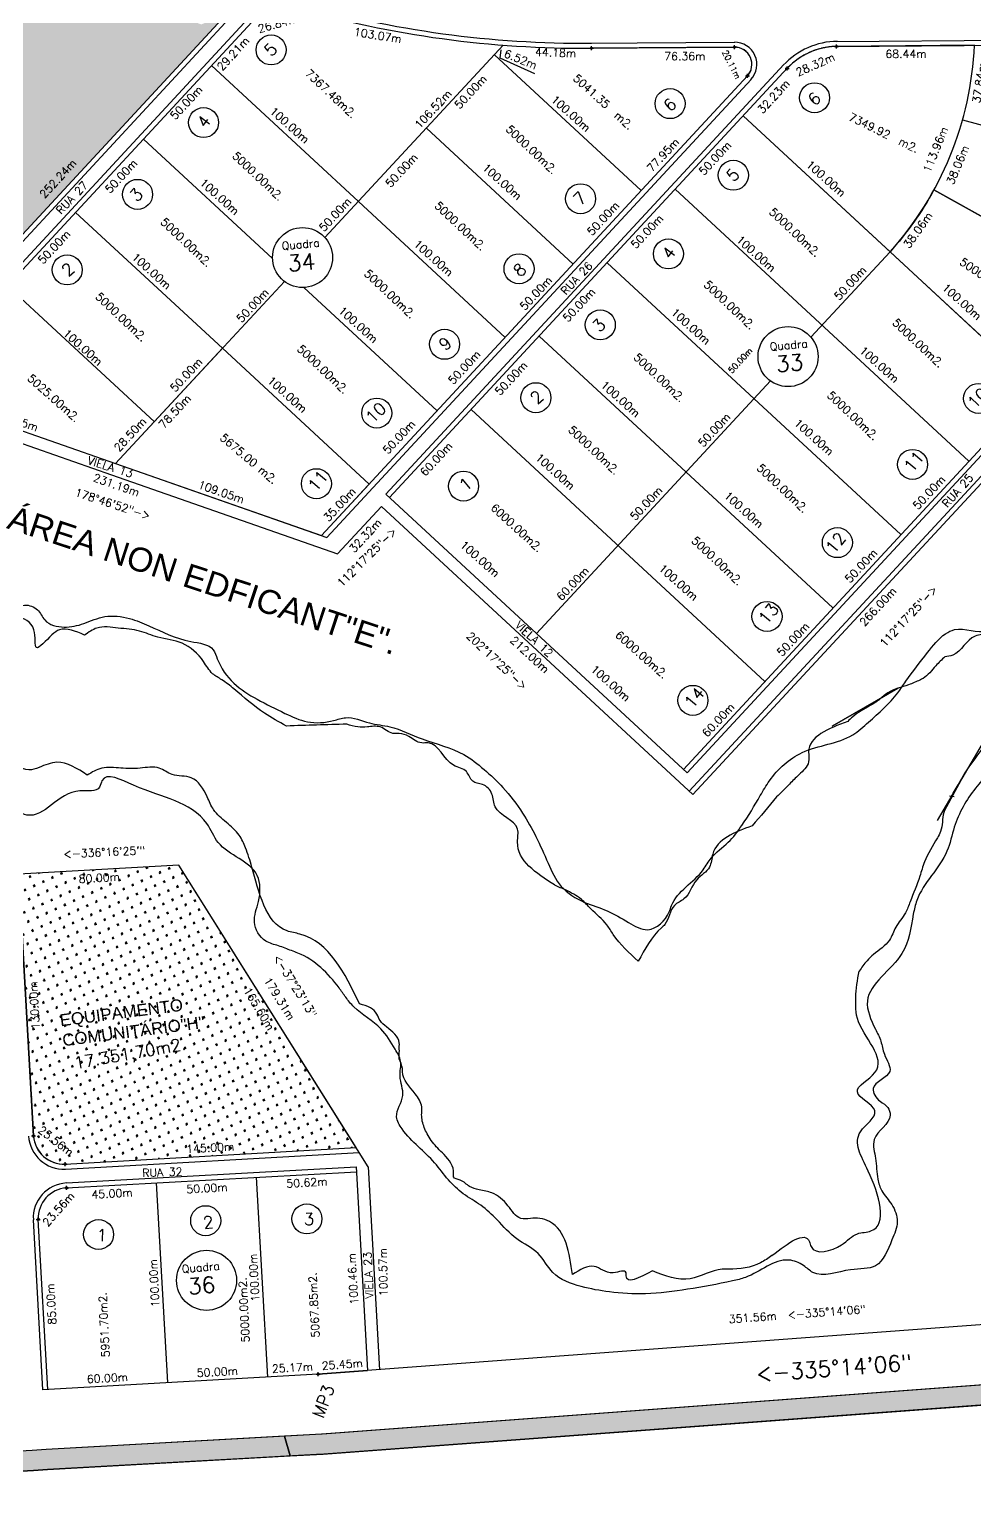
# Model space of a CAD drawing. Extents: x -23785941 to 8798891, y -8418521 to 21897894.
# Drawn here: x -24770 to -24298, y -3406 to -2674 of the extents above; entities that cross this region are included whole.
import ezdxf
from ezdxf.enums import TextEntityAlignment as Align

# ---------------------------------------------------------------- set-up
doc = ezdxf.new("R2010")
doc.units = 0
doc.header["$MEASUREMENT"] = 0
doc.header["$PDMODE"] = 34
doc.header["$PDSIZE"] = 1
doc.linetypes.add('DASHED', pattern=[0.75, 0.5, -0.25])
doc.layers.get('0').update_dxf_attribs({"linetype": 'CONTINUOUS'})
for name, color, linetype in [('CALCADA', 3, 'CONTINUOUS'), ('REG60_100', 2, 'CONTINUOUS'), ('RUA', 1, 'CONTINUOUS'), ('TER_POLI', 5, 'CONTINUOUS'), ('VEGE', 102, 'CONTINUOUS'), ('VIEWPORT', 7, 'CONTINUOUS')]:
    doc.layers.add(name, color=color, linetype=linetype)
doc.styles.add('1_5MM', font='romans.shx', dxfattribs={"height": 6})
doc.styles.add('1MM', font='romans.shx', dxfattribs={"height": 4})
doc.styles.add('2MM', font='romans.shx', dxfattribs={"height": 8})
doc.styles.add('3MM', font='romans.shx', dxfattribs={"height": 12})
pattern_1 = [(159.495356, (-17588.3454, 15679.0388), (-4.5499744, -2.07309746), [0.9375, -6.1335678]), (114.495356, (-17588.3454, 15679.039), (-4.5499744, -2.0730975), [0.9375, -4.0625]), (204.495356, (-17588.3454, 15679.039), (2.0730975, -4.5499744), [0.9375, -4.0625])]

msp = doc.modelspace()

# ---------------------------------------------------------------- hatches: boundary and pattern name
h = msp.add_hatch(color=140)
edge = h.paths.add_edge_path()
edge.add_spline(control_points=[(-24224.32, -2952.9), (-24224.85, -2958.19), (-24225.64, -2965.71), (-24233.63, -2966.37), (-24239.23, -2967.62), (-24246.58, -2972.22), (-24251.35, -2982.38), (-24255.37, -2992.13), (-24260.38, -3000.33), (-24266.06, -3006.58), (-24268.43, -3017.61), (-24277.68, -3024.26), (-24285.86, -3036.44), (-24290.98, -3046.37), (-24301.03, -3058.14), (-24307.79, -3069.93), (-24311.72, -3091.1), (-24325.37, -3102.66), (-24329.35, -3121.15), (-24331.47, -3140.53), (-24355.96, -3154.41), (-24348.63, -3172.04), (-24344.12, -3180.23), (-24343.4, -3187.47), (-24336.27, -3197.13), (-24351.78, -3201.79), (-24345.71, -3210.5), (-24340.81, -3212.7), (-24338.42, -3221.24), (-24348.55, -3225.84), (-24348.2, -3234.29), (-24346.59, -3240.74), (-24346.81, -3247.92), (-24344.16, -3256.11), (-24338.49, -3261.67), (-24335.27, -3270.86), (-24339.74, -3281.2), (-24344.93, -3294.91), (-24361.95, -3293.29), (-24375.44, -3299.69), (-24383.48, -3291.65), (-24395.73, -3286.94), (-24406.75, -3297.5), (-24423.91, -3301.32), (-24440.56, -3304.39), (-24461.09, -3307.1), (-24479.07, -3306.14), (-24494.64, -3303.2), (-24508.8, -3298.2), (-24514.92, -3285.1), (-24527.33, -3279.79), (-24535.42, -3270.07), (-24544.04, -3262.07), (-24553.35, -3256.99), (-24561, -3249.62), (-24569.69, -3237.39), (-24580.68, -3229.58), (-24588.47, -3216.76), (-24581.21, -3207.95), (-24585.87, -3198.65), (-24583.46, -3190.43), (-24588.38, -3182.56), (-24594.38, -3171.95), (-24605.74, -3166.27), (-24611.81, -3158.51), (-24619.15, -3147.87), (-24628.32, -3138.75), (-24640.09, -3134.69), (-24645.33, -3132.42), (-24653.59, -3130.67), (-24659.3, -3120.75), (-24654.52, -3110.01), (-24654.08, -3091.58), (-24674.94, -3086.46), (-24681.37, -3068.21), (-24698.62, -3058.43), (-24713.52, -3055.17), (-24733.19, -3044.84), (-24734.94, -3056.35), (-24753.72, -3051.57), (-24763.55, -3071.27), (-24782.6, -3062.33), (-24793.23, -3058.72), (-24805.89, -3054.52), (-24813.61, -3047.9), (-24808.19, -3037.98), (-24800.39, -3029.32), (-24814.57, -3017.34), (-24815.92, -3028.26), (-24825.45, -3028.53), (-24835.39, -3027.61), (-24846.9, -3022.34), (-24852.01, -3009.63), (-24857.08, -2998.96), (-24862.58, -2986.25), (-24875.44, -2984), (-24891.02, -2980.65), (-24889.96, -2966.02), (-24895.36, -2954.8), (-24907.55, -2954.85), (-24906.95, -2942.8), (-24915.79, -2937.86), (-24921.88, -2929.93), (-24929.36, -2920.2), (-24927.84, -2907.02), (-24929.72, -2892.81), (-24941.39, -2889.5), (-24952.22, -2888.85), (-24950.46, -2878.16), (-24947.2, -2871.32), (-24943.39, -2862.08), (-24942.83, -2855.3), (-24940.9, -2848.14), (-24935.33, -2846.62), (-24929.27, -2846.3), (-24922.4, -2844.47), (-24914.21, -2848.76), (-24905.92, -2853.26), (-24904.93, -2861.93), (-24903.83, -2868.8), (-24904.55, -2876.57), (-24899.03, -2881.67), (-24896.17, -2889.4), (-24894.08, -2897.68), (-24889.72, -2905.98), (-24887.06, -2914.39), (-24880.02, -2921.2), (-24870.05, -2922.51), (-24864.26, -2931.17), (-24853.17, -2932.4), (-24847.35, -2940.32), (-24847.66, -2951.51), (-24837.82, -2955.96), (-24827.14, -2960.56), (-24817.79, -2959.16), (-24807.73, -2964.23), (-24797.39, -2965.44), (-24784.32, -2968.87), (-24774.83, -2960.62), (-24765.27, -2963.85), (-24762.3, -2971.63), (-24752.45, -2974.22), (-24742.38, -2971.74), (-24732.04, -2966.87), (-24720.38, -2968.4), (-24706.4, -2974.13), (-24693.86, -2980.66), (-24678.39, -2981.85), (-24675.14, -2992.53), (-24668.66, -3001.96), (-24655.79, -3009.86), (-24643.43, -3015.92), (-24630.91, -3021.74), (-24620.14, -3020.99), (-24610.04, -3017.34), (-24600.69, -3021.75), (-24587.48, -3022.88), (-24572.45, -3030.64), (-24555.12, -3034.29), (-24542.55, -3044.48), (-24532.36, -3053.95), (-24523.75, -3065.39), (-24516.46, -3078.24), (-24511.09, -3090.85), (-24505.1, -3103.96), (-24493.4, -3111.27), (-24480.97, -3114.67), (-24471.43, -3120.51), (-24459.85, -3127.41), (-24451.15, -3119.04), (-24447.38, -3105.89), (-24435.68, -3099.77), (-24428.9, -3087.14), (-24420.52, -3081.48), (-24412.57, -3070.71), (-24406.22, -3060.08), (-24398.28, -3046.3), (-24383.49, -3032.62), (-24362.5, -3031.53), (-24348.09, -3018.41), (-24338.42, -3010.18), (-24330.19, -2997.24), (-24322.21, -2987.47), (-24314.87, -2977.74), (-24304.37, -2972.41), (-24292.47, -2978.82), (-24280.6, -2964.75), (-24268.71, -2958.33), (-24257.27, -2952.47), (-24254.91, -2945.98), (-24255.83, -2938.18), (-24246.06, -2931.43), (-24242.97, -2920.74), (-24234.46, -2912.21), (-24223.14, -2904.42), (-24209.39, -2912.23), (-24212.48, -2931.63), (-24212.49, -2933.24), (-24224.27, -2952.82), (-24224.32, -2952.9)], knot_values=[0.070218, 0.070218, 0.070218, 0.070218, 13.349031, 19.007676, 21.837023, 30.786846, 43.569132, 54.590419, 62.597947, 72.310251, 79.377349, 95.275331, 104.227837, 123.477352, 128.443128, 150.652485, 163.240716, 192.037647, 199.148154, 219.624481, 248.961263, 263.562632, 270.222376, 276.975064, 285.92487, 297.883476, 305.118994, 310.080983, 314.005794, 328.484177, 333.449953, 338.027474, 348.560517, 354.690993, 363.178985, 372.128808, 381.584254, 396.830139, 409.482562, 428.443603, 434.155157, 441.999992, 465.334534, 472.085086, 494.962337, 516.016331, 534.129149, 548.445024, 564.213118, 576.190902, 589.129696, 602.832252, 613.760188, 624.227033, 634.426771, 645.327848, 668.840443, 675.500206, 686.521441, 696.358302, 703.806963, 710.466725, 722.874379, 740.241327, 746.567552, 752.226219, 779.229031, 782.661798, 789.52728, 796.392789, 807.387044, 817.837078, 830.919147, 856.437647, 867.431902, 887.00289, 909.315759, 925.140651, 928.576674, 938.587317, 967.729069, 972.878207, 998.623817, 1002.056558, 1013.572536, 1022.162617, 1032.470735, 1044.967028, 1048.403051, 1059.397306, 1066.474513, 1080.312567, 1093.723139, 1105.865531, 1116.859786, 1132.307147, 1142.605396, 1159.77966, 1168.364503, 1176.946355, 1189.088766, 1194.516942, 1206.032943, 1219.443494, 1228.694083, 1245.868346, 1254.450199, 1264.748448, 1270.180782, 1282.206886, 1289.078931, 1299.52897, 1302.964992, 1310.250453, 1314.089097, 1321.766454, 1330.348332, 1341.204667, 1347.397218, 1355.078976, 1362.760689, 1368.950994, 1376.236436, 1387.233013, 1394.518455, 1404.232374, 1413.476574, 1422.058427, 1432.91477, 1441.496649, 1453.877236, 1457.718092, 1474.002603, 1479.151741, 1493.306116, 1500.171598, 1512.308458, 1524.804751, 1538.215303, 1545.080811, 1551.271094, 1561.569343, 1571.57996, 1582.574246, 1595.070539, 1605.368789, 1627.681658, 1639.696278, 1644.553228, 1659.322811, 1673.477186, 1689.019819, 1701.034438, 1714.107901, 1720.298183, 1732.435017, 1742.875583, 1760.039314, 1782.352184, 1794.848477, 1807.921939, 1824.118553, 1837.529105, 1852.099973, 1865.510544, 1879.664932, 1891.679552, 1903.816379, 1914.114628, 1927.962458, 1931.39848, 1955.324744, 1962.407888, 1973.930502, 1984.795178, 2002.31493, 2011.074806, 2032.596747, 2059.417891, 2069.433022, 2090.188517, 2097.271661, 2115.20686, 2128.288939, 2133.145924, 2149.430419, 2159.445563, 2182.805401, 2192.820545, 2194.538582, 2203.298463, 2214.163091, 2226.311058, 2235.561637, 2250.13254, 2264.286916, 2269.71925, 2304.047032, 2304.230877, 2304.230877, 2304.230877, 2304.230877], degree=3, periodic=0)
edge = h.paths.add_edge_path()
edge.add_spline(control_points=[(-24224.32, -2952.9), (-24224.39, -2953.01), (-24224.43, -2953.06), (-24224.4, -2952.98)], knot_values=[2304.230877, 2304.230877, 2304.230877, 2304.230877, 2304.489701, 2304.489701, 2304.489701, 2304.489701], degree=3, periodic=0)
edge.add_spline(control_points=[(-24224.4, -2952.98), (-24224.45, -2953.12), (-24212.49, -2933.25), (-24212.48, -2931.63), (-24209.39, -2912.23), (-24223.14, -2904.42), (-24234.46, -2912.21), (-24242.97, -2920.74), (-24246.06, -2931.43), (-24255.83, -2938.18), (-24254.91, -2945.98), (-24257.27, -2952.47), (-24268.71, -2958.33), (-24280.6, -2964.75), (-24292.47, -2978.82), (-24304.37, -2972.41), (-24314.87, -2977.74), (-24322.21, -2987.47), (-24330.19, -2997.24), (-24338.42, -3010.18), (-24348.09, -3018.41), (-24362.5, -3031.53), (-24383.49, -3032.62), (-24398.28, -3046.3), (-24406.22, -3060.08), (-24412.57, -3070.71), (-24420.52, -3081.48), (-24428.9, -3087.14), (-24435.68, -3099.77), (-24447.38, -3105.89), (-24451.15, -3119.04), (-24459.85, -3127.41), (-24471.43, -3120.51), (-24480.97, -3114.67), (-24493.4, -3111.27), (-24505.1, -3103.96), (-24511.09, -3090.85), (-24516.46, -3078.24), (-24523.75, -3065.39), (-24532.36, -3053.95), (-24542.55, -3044.48), (-24555.12, -3034.29), (-24572.45, -3030.64), (-24587.48, -3022.88), (-24600.69, -3021.75), (-24610.04, -3017.34), (-24620.14, -3020.99), (-24630.91, -3021.74), (-24643.43, -3015.92), (-24655.79, -3009.86), (-24668.66, -3001.96), (-24675.14, -2992.53), (-24678.39, -2981.85), (-24693.86, -2980.66), (-24706.4, -2974.13), (-24720.38, -2968.4), (-24732.04, -2966.87), (-24742.38, -2971.74), (-24752.45, -2974.22), (-24762.3, -2971.63), (-24765.27, -2963.85), (-24774.83, -2960.62), (-24784.32, -2968.87), (-24797.39, -2965.44), (-24807.73, -2964.23), (-24817.79, -2959.16), (-24827.14, -2960.56), (-24837.82, -2955.96), (-24847.66, -2951.51), (-24847.35, -2940.32), (-24853.17, -2932.4), (-24864.26, -2931.17), (-24870.05, -2922.51), (-24880.02, -2921.2), (-24887.06, -2914.39), (-24889.72, -2905.98), (-24894.08, -2897.68), (-24896.17, -2889.4), (-24899.03, -2881.67), (-24904.55, -2876.57), (-24903.83, -2868.8), (-24904.93, -2861.93), (-24905.92, -2853.26), (-24914.21, -2848.76), (-24922.4, -2844.47), (-24929.27, -2846.3), (-24935.33, -2846.62), (-24940.9, -2848.14), (-24942.83, -2855.3), (-24943.39, -2862.08), (-24947.2, -2871.32), (-24950.46, -2878.16), (-24952.22, -2888.85), (-24941.39, -2889.5), (-24929.72, -2892.81), (-24927.84, -2907.02), (-24929.36, -2920.2), (-24921.88, -2929.93), (-24915.79, -2937.86), (-24906.95, -2942.8), (-24907.55, -2954.85), (-24895.36, -2954.8), (-24889.96, -2966.02), (-24891.02, -2980.65), (-24875.44, -2984), (-24862.58, -2986.25), (-24857.08, -2998.96), (-24852.01, -3009.63), (-24846.9, -3022.34), (-24835.39, -3027.61), (-24825.45, -3028.53), (-24815.92, -3028.26), (-24814.57, -3017.34), (-24800.39, -3029.32), (-24808.19, -3037.98), (-24813.61, -3047.9), (-24805.89, -3054.52), (-24793.23, -3058.72), (-24782.6, -3062.33), (-24763.55, -3071.27), (-24753.72, -3051.57), (-24734.94, -3056.35), (-24733.19, -3044.84), (-24713.52, -3055.17), (-24698.62, -3058.43), (-24681.37, -3068.21), (-24674.94, -3086.46), (-24654.08, -3091.58), (-24654.52, -3110.01), (-24659.3, -3120.75), (-24653.59, -3130.67), (-24645.33, -3132.42), (-24640.09, -3134.69), (-24628.32, -3138.75), (-24619.15, -3147.87), (-24611.81, -3158.51), (-24605.74, -3166.27), (-24594.38, -3171.95), (-24588.38, -3182.56), (-24583.46, -3190.43), (-24585.87, -3198.65), (-24581.21, -3207.95), (-24588.47, -3216.76), (-24580.68, -3229.58), (-24569.69, -3237.39), (-24561, -3249.62), (-24553.35, -3256.99), (-24544.04, -3262.07), (-24535.42, -3270.07), (-24527.33, -3279.79), (-24514.92, -3285.1), (-24508.8, -3298.2), (-24494.64, -3303.2), (-24479.07, -3306.14), (-24461.09, -3307.1), (-24440.56, -3304.39), (-24423.91, -3301.32), (-24406.75, -3297.5), (-24395.73, -3286.94), (-24383.48, -3291.65), (-24375.44, -3299.69), (-24361.95, -3293.29), (-24344.93, -3294.91), (-24339.74, -3281.2), (-24335.27, -3270.86), (-24338.49, -3261.67), (-24344.16, -3256.11), (-24346.81, -3247.92), (-24346.59, -3240.74), (-24348.2, -3234.29), (-24348.55, -3225.84), (-24338.42, -3221.24), (-24340.81, -3212.7), (-24345.71, -3210.5), (-24351.78, -3201.79), (-24336.27, -3197.13), (-24343.4, -3187.47), (-24344.12, -3180.23), (-24348.63, -3172.04), (-24355.96, -3154.41), (-24331.47, -3140.53), (-24329.35, -3121.15), (-24325.37, -3102.66), (-24311.72, -3091.1), (-24307.79, -3069.93), (-24301.03, -3058.14), (-24290.98, -3046.37), (-24285.86, -3036.44), (-24277.68, -3024.26), (-24268.43, -3017.61), (-24266.06, -3006.58), (-24260.38, -3000.33), (-24255.37, -2992.13), (-24251.35, -2982.38), (-24246.58, -2972.22), (-24239.23, -2967.62), (-24233.63, -2966.37), (-24225.61, -2965.7), (-24224.85, -2958.13), (-24224.31, -2952.82)], knot_values=[0, 0, 0, 0, 0.442669, 34.770451, 40.202785, 54.35716, 68.928064, 78.178643, 90.32661, 101.191238, 109.951119, 111.669155, 121.6843, 145.044138, 155.059282, 171.343776, 176.200762, 189.282841, 207.218039, 214.301183, 235.056679, 245.07181, 271.892953, 293.414895, 302.174771, 319.694522, 330.559198, 342.081813, 349.164957, 373.091221, 376.527243, 390.375072, 400.673322, 412.810149, 424.824768, 438.979156, 452.389728, 466.960596, 480.371148, 496.567762, 509.641224, 522.137517, 544.450386, 561.614118, 572.054683, 584.191517, 590.3818, 603.455262, 615.469882, 631.012514, 645.16689, 659.936473, 664.793423, 676.808043, 699.120912, 709.419161, 721.915454, 732.909741, 742.920358, 753.218607, 759.40889, 766.274398, 779.68495, 792.181243, 804.318103, 811.183585, 825.33796, 830.487098, 846.771608, 850.612465, 862.993052, 871.574931, 882.431274, 891.013127, 900.257327, 909.971245, 917.256688, 928.253265, 935.538707, 941.729012, 949.410724, 957.092482, 963.285034, 974.141368, 982.723247, 990.400604, 994.239247, 1001.524708, 1004.960731, 1015.41077, 1022.282815, 1034.308918, 1039.741252, 1050.039502, 1058.621354, 1075.795618, 1085.046206, 1098.456758, 1109.972758, 1115.400934, 1127.543345, 1136.125198, 1144.710041, 1161.884304, 1172.182554, 1187.629915, 1198.62417, 1210.766562, 1224.177134, 1238.015188, 1245.092395, 1256.08665, 1259.522672, 1272.018965, 1282.327083, 1290.917164, 1302.433142, 1305.865883, 1331.611493, 1336.760631, 1365.902384, 1375.913027, 1379.349049, 1395.173941, 1417.48681, 1437.057798, 1448.052053, 1473.570554, 1486.652622, 1497.102657, 1508.096912, 1514.96242, 1521.827902, 1525.26067, 1552.263482, 1557.922149, 1564.248373, 1581.615322, 1594.022975, 1600.682738, 1608.131398, 1617.96826, 1628.989495, 1635.649258, 1659.161853, 1670.06293, 1680.262668, 1690.729513, 1701.657449, 1715.360005, 1728.298798, 1740.276583, 1756.044676, 1770.360551, 1788.47337, 1809.527363, 1832.404614, 1839.155167, 1862.489709, 1870.334543, 1876.046098, 1895.007138, 1907.659561, 1922.905447, 1932.360893, 1941.310715, 1949.798708, 1955.929184, 1966.462226, 1971.039748, 1976.005524, 1990.483907, 1994.408718, 1999.370706, 2006.606225, 2018.56483, 2027.514636, 2034.267324, 2040.927068, 2055.528438, 2084.865219, 2105.341547, 2112.452054, 2141.248985, 2153.837216, 2176.046572, 2181.012349, 2200.261864, 2209.214369, 2225.112351, 2232.179449, 2241.891754, 2249.899282, 2260.920569, 2273.702855, 2282.652677, 2285.482025, 2291.14067, 2304.489701, 2304.489701, 2304.489701, 2304.489701], degree=3, periodic=0)
edge.add_spline(control_points=[(-24224.31, -2952.82), (-24224.31, -2952.85), (-24224.32, -2952.87), (-24224.32, -2952.9)], knot_values=[0, 0, 0, 0, 0.070218, 0.070218, 0.070218, 0.070218], degree=3, periodic=0)
for points in [[(-24222.74, -3356.86), (-24224.26, -3346.94), (-24623.77, -3376.7), (-24642.55, -3377.76), (-24639.58, -3387.61), (-24623.12, -3386.68)], [(-24767.93, -3394.83), (-24760.94, -3394.44), (-24639.58, -3387.61), (-24642.55, -3377.76), (-24761.5, -3384.45), (-24768.49, -3384.85), (-24930.83, -3393.99), (-24929.71, -3403.94)]]:
    msp.add_hatch(color=253).paths.add_polyline_path(points)
at = {"layer": 'VEGE'}
h = msp.add_hatch(dxfattribs=at)
h.set_pattern_fill('GRASS', color=256, scale=5, angle=69.49536, style=0)
h.set_pattern_definition(pattern_1)
edge = h.paths.add_edge_path()
edge.add_line((-24784.86, -2612.72), (-24931.1, -2770.67))
edge.add_line((-24671.68, -2667.11), (-24843.05, -2852.2))
edge.add_arc((-24493.06, -2160.84), 523.12, 238.81481, 249.82227)
h = msp.add_hatch(dxfattribs=at)
h.set_pattern_fill('GRASS', color=256, scale=5, angle=69.49536, style=0)
h.set_pattern_definition(pattern_1)
h.paths.add_polyline_path([(-24798.51, -2627.46), (-24931.1, -2770.67), (-24843.05, -2852.2), (-24678.34, -2674.3)])
h.paths.add_polyline_path([(-24812.21, -2742.33), (-24786.08, -2711.17), (-24790.67, -2707.32), (-24816.81, -2738.47)], flags=24)
h.paths.add_polyline_path([(-24842.31, -2750.25), (-24785.88, -2684.98), (-24775.65, -2693.82), (-24832.08, -2759.09)], flags=24)
h.paths.add_polyline_path([(-24857.03, -2700.97), (-24838.46, -2680.92), (-24842.87, -2676.84), (-24861.44, -2696.9)], flags=24)
h.paths.add_polyline_path([(-24762.74, -2761.17), (-24744.17, -2741.11), (-24748.57, -2737.04), (-24767.14, -2757.1)], flags=24)
h.paths.add_polyline_path([(-24896.71, -2800.35), (-24876.78, -2818.2), (-24872.77, -2813.73), (-24892.71, -2795.88)], flags=24)
h = msp.add_hatch(dxfattribs=at)
h.set_pattern_fill('GRASS', color=256, scale=5, angle=69.49536, style=0)
h.set_pattern_definition(pattern_1)
h.paths.add_polyline_path([(-24775.2, -3096.87, -0.008294), (-24775.13, -3097.77), (-24767.83, -3227.56, 0.415035), (-24751.96, -3241.69, -0.000701), (-24752.01, -3241.69), (-24606.74, -3233.52), (-24695.31, -3092.38)])

# ---------------------------------------------------------------- linework, layer by layer
for p, q in [((-24671.68, -2667.11), (-24843.05, -2852.2)), ((-24658.81, -2670.86), (-24829.79, -2855.54)), ((-24533.23, -2682.42), (-24622.27, -2778.59)), ((-24534.78, -2688.91), (-24534.24, -2684.79)), ((-24417.73, -2683.41), (-24489.11, -2683.95)), ((-24366.69, -2683.02), (-24213.69, -2681.86)), ((-24297.82, -2682.5), (-24366.69, -2683.02)), ((-24366.69, -2683.02), (-24366.26, -2683.02)), ((-24605.59, -2760.58), (-24678.97, -2692.64)), ((-24537.66, -2687.21), (-24464.28, -2755.14)), ((-24517.43, -2696.73), (-24534.78, -2688.91)), ((-24411.21, -2697.82), (-24623.93, -2927.58)), ((-24391.16, -2693.83), (-24589.99, -2908.58)), ((-24391.16, -2693.83), (-24391.45, -2694.14)), ((-24391.16, -2693.83), (-24391.45, -2694.14)), ((-24266.59, -2853.67), (-24413.35, -2717.79)), ((-24413.35, -2717.79), (-24339.99, -2785.71)), ((-24303.75, -2719.76), (-24207.33, -2746.28)), ((-24648.45, -2789.04), (-24712.94, -2729.33)), ((-24571.63, -2723.9), (-24498.25, -2791.83)), ((-24300.56, -2890.36), (-24447.32, -2754.48)), ((-24318.05, -2754.82), (-24230.32, -2803.63)), ((-24673.53, -2833.96), (-24746.91, -2766.02)), ((-24605.6, -2760.59), (-24532.22, -2828.52)), ((-24339.97, -2785.73), (-24379.48, -2828.41)), ((-24334.53, -2927.05), (-24481.29, -2791.17)), ((-24707.5, -2870.65), (-24780.88, -2802.71)), ((-24642.56, -2800.51), (-24726.86, -2891.56)), ((-24632.77, -2803.57), (-24566.19, -2865.21)), ((-24368.49, -2963.74), (-24515.25, -2827.86)), ((-24673.54, -2833.96), (-24726.86, -2891.56)), ((-24600.16, -2901.9), (-24673.54, -2833.96)), ((-24832.37, -2854.64), (-24726.86, -2891.56)), ((-24399.72, -2850.26), (-24516.61, -2976.51)), ((-24266.59, -2853.67), (-24443.23, -3044.45)), ((-24834.24, -2860.34), (-24728.84, -2897.22)), ((-24402.46, -3000.43), (-24549.22, -2864.55)), ((-24259.4, -2863.56), (-24438.5, -3057.01)), ((-24728.84, -2897.22), (-24616.02, -2936.7)), ((-24726.86, -2891.56), (-24621.36, -2928.48)), ((-24594.06, -2912.98), (-24616.02, -2936.7)), ((-24438.5, -3057.01), (-24594.06, -2912.98)), ((-24441.39, -3046.15), (-24591.82, -2906.88)), ((-24695.31, -3092.38), (-24775.18, -3096.87)), ((-24600.68, -3243.17), (-24695.31, -3092.38)), ((-24767.83, -3227.56), (-24775.13, -3097.77)), ((-24752.01, -3241.69), (-24606.74, -3233.52)), ((-24751.33, -3253.68), (-24606.56, -3245.53)), ((-24650.86, -3348.18), (-24656.48, -3248.34)), ((-24606.7, -3243.03), (-24600.97, -3344.92)), ((-24600.68, -3243.17), (-24594.98, -3344.58)), ((-24700.78, -3350.99), (-24706.4, -3251.15)), ((-24760.69, -3354.36), (-24765.47, -3269.49)), ((-24625.73, -3346.76), (-24600.97, -3344.92)), ((-24127.75, -3339.75), (-24623.5, -3376.68)), ((-24624.05, -3376.72), (-24761.5, -3384.45)), ((-24761.5, -3384.45), (-24768.49, -3384.85)), ((-24623.48, -3386.7), (-24760.94, -3394.44)), ((-24760.94, -3394.44), (-24767.93, -3394.83))]:
    msp.add_line(p, q)
at = {"color": 140}
for p, q in [((-24335.91, -3003.84), (-24368.88, -3022.91)), ((-24335.91, -3003.84), (-24368.88, -3022.91)), ((-24368.88, -3022.91), (-24335.91, -3003.84)), ((-24316.23, -3070.06), (-24293.33, -3030.78)), ((-24312.79, -3065.01), (-24302.46, -3046.03)), ((-24312.79, -3065.01), (-24302.46, -3046.03)), ((-24302.46, -3046.03), (-24312.79, -3065.01)), ((-24310.33, -3057.64), (-24307.97, -3057.98))]:
    msp.add_line(p, q, dxfattribs=at)
at = {"color": 5}
msp.add_line((-24625.73, -3346.76), (-24763.18, -3354.5), dxfattribs=at)
at = {"color": 253}
msp.add_line((-24127, -3349.72), (-24622.76, -3386.65), dxfattribs=at)
for points in [[(-24230.66, -2803.44), (-24318.04, -2754.82, -0.057602), (-24339.98, -2785.72), (-24266.6, -2853.65)], [(-24768.49, -3384.85), (-24974.68, -3396.45, -0.032843), (-24976.64, -3396.43), (-25047.02, -3391.14, -0.093616), (-25052.39, -3389.7), (-25188.44, -3324.24)], [(-24767.93, -3394.83), (-24974.77, -3406.47, -0.032843), (-24976.74, -3406.46), (-25049.65, -3400.97, -0.093616), (-25055.03, -3399.53), (-25192.78, -3333.25)]]:
    msp.add_lwpolyline(points, format="xyb")
at = {"color": 140}
msp.add_lwpolyline([(-24335.91, -3003.84), (-24344.13, -3008.6)], dxfattribs=at)
msp.add_lwpolyline([(-24775.2, -3096.87, -0.008294), (-24775.13, -3097.77), (-24767.83, -3227.56, 0.415035), (-24751.96, -3241.69, -0.000701), (-24752.01, -3241.69), (-24606.74, -3233.52), (-24695.31, -3092.38)], format="xyb", close=True)
for points in [[(-24623.77, -3376.7), (-24642.55, -3377.76), (-24639.58, -3387.61), (-24623.12, -3386.68), (-24222.74, -3356.86), (-24224.26, -3346.94)], [(-24761.5, -3384.45), (-24768.49, -3384.85), (-24930.83, -3393.99), (-24929.71, -3403.94), (-24767.93, -3394.83), (-24760.94, -3394.44), (-24639.58, -3387.61), (-24642.55, -3377.76)]]:
    msp.add_lwpolyline(points, close=True)
for centre in [(-24649.15, -2684.82), (-24449.87, -2711.66), (-24377.7, -2708.7), (-24682.93, -2721.12), (-24418.26, -2747.46), (-24715.89, -2757), (-24494.56, -2759.18), (-24450.67, -2786.76), (-24751.06, -2794.77), (-24525.33, -2794.18), (-24484.72, -2822.24), (-24562.5, -2831.95), (-24516.88, -2858.64), (-24295.71, -2858.98), (-24596.4, -2866.31), (-24328.74, -2891.97), (-24626.56, -2901.62), (-24553.04, -2902.82), (-24366.29, -2931.1), (-24401.44, -2967.99), (-24438.47, -3009.92), (-24681.86, -3270.02), (-24631.29, -3269.14), (-24735.38, -3276.93)]:
    msp.add_circle(centre, 7.5)
at = {"color": 5}
for centre in [(-24390.92, -2838.12), (-24681.43, -3299.84)]:
    msp.add_circle(centre, 15, dxfattribs=at)
for centre, radius, start, end in [((-24493.06, -2160.84), 523.12, 254.04077, 270.43452), ((-24417.66, -2692.06), 8.65, 318.20902, 89.43058), ((-24366, -2717.71), 34.69, 91.13524, 136.50436), ((-24462.67, -2675.37), 165, 318.03115, 357.52334), ((-24462.67, -2675.37), 165, 318.03115, 357.52334), ((-24462.66, -2675.37), 165, 318.02937, 357.52334), ((-24752.85, -3226.72), 15, 183.22175, 273.22175), ((-24750.49, -3268.65), 15, 93.22175, 183.22175)]:
    msp.add_arc(centre, radius, start, end)
at = {"linetype": 'DASHED'}
msp.add_arc((-24366, -2717.71), 34.69, 90.43452, 137.20508, dxfattribs=at)
at = {"end_tangent": (0.350283, 0.936644)}
msp.add_spline([(-24224.31, -2952.82), (-24228.99, -2965.32), (-24234.49, -2966.61), (-24237.25, -2967.26), (-24244.87, -2971.96), (-24251.47, -2982.9), (-24256.06, -2992.92), (-24260.28, -2999.73), (-24265.78, -3007.73), (-24268.26, -3014.35), (-24278.63, -3026.4), (-24283.86, -3033.66), (-24294.13, -3049.94), (-24297.25, -3053.81), (-24307.89, -3073.3), (-24311.56, -3085.34), (-24326.61, -3109.9), (-24328.35, -3116.79), (-24334.03, -3136.46), (-24351.28, -3160.19), (-24347.32, -3174.25), (-24344.56, -3180.31), (-24342.81, -3186.83), (-24340.15, -3195.37), (-24348.41, -3204.02), (-24344.91, -3210.36), (-24341.05, -3213.48), (-24339.95, -3217.24), (-24347.84, -3229.38), (-24348.02, -3234.35), (-24347.19, -3238.85), (-24346.08, -3249.32), (-24344.06, -3255.11), (-24339.1, -3262), (-24336.43, -3270.54), (-24339, -3279.64), (-24347.16, -3292.51), (-24359.65, -3294.55), (-24378.56, -3295.86), (-24383.16, -3292.47), (-24390.51, -3289.72), (-24412.17, -3298.38), (-24418.69, -3300.14), (-24441.19, -3304.3), (-24462.12, -3306.53), (-24480.21, -3305.63), (-24494.26, -3302.89), (-24508.41, -3295.93), (-24515.76, -3286.47), (-24526.42, -3279.13), (-24536.25, -3269.59), (-24544.42, -3262.34), (-24553.15, -3256.56), (-24560.59, -3249.58), (-24567.49, -3241.14), (-24583.75, -3224.16), (-24586.51, -3218.1), (-24583.39, -3207.52), (-24584.77, -3197.78), (-24584.5, -3190.34), (-24587.26, -3184.28), (-24594.34, -3174.09), (-24607.84, -3163.17), (-24611.89, -3158.3), (-24615.2, -3153.71), (-24635.78, -3136.24), (-24639, -3135.04), (-24645.43, -3132.63), (-24651.86, -3130.23), (-24657.49, -3120.78), (-24655.49, -3110.53), (-24656.1, -3097.46), (-24675.59, -3081), (-24681.23, -3071.55), (-24697.1, -3060.11), (-24718, -3052.3), (-24733.68, -3050.1), (-24734.88, -3053.32), (-24744.72, -3055.14), (-24771.24, -3067.24), (-24776.06, -3065.44), (-24800.17, -3056.42), (-24803.39, -3055.22), (-24811.23, -3046.78), (-24808.22, -3038.73), (-24804.61, -3029.08), (-24814.66, -3021.65), (-24815.86, -3024.87), (-24826.31, -3028.3), (-24833.34, -3027.51), (-24845.6, -3021.09), (-24852.24, -3009.43), (-24857.27, -2998.38), (-24862.9, -2988.94), (-24877.37, -2983.53), (-24887.01, -2979.92), (-24891.84, -2963.44), (-24896.47, -2956.21), (-24904.51, -2953.2), (-24909.53, -2942.15), (-24913.76, -2938.74), (-24921.6, -2930.3), (-24928.23, -2918.65), (-24928.44, -2909.4), (-24933.27, -2892.92), (-24941.31, -2889.91), (-24950.95, -2886.31), (-24950.76, -2880.88), (-24946.54, -2869.61), (-24944.14, -2863.18), (-24942.13, -2852.92), (-24940.93, -2849.7), (-24934.3, -2846.68), (-24930.49, -2846.27), (-24922.85, -2845.46), (-24914.81, -2848.46), (-24906.37, -2855.29), (-24904.96, -2861.32), (-24904.15, -2868.96), (-24903.34, -2876.6), (-24899.73, -2881.62), (-24896.71, -2888.25), (-24893.29, -2898.7), (-24890.27, -2905.33), (-24886.25, -2914.17), (-24879.41, -2920.4), (-24871.37, -2923.41), (-24862.93, -2930.23), (-24854.89, -2933.24), (-24847.65, -2943.28), (-24847.25, -2947.1), (-24834.59, -2957.34), (-24829.76, -2959.14), (-24815.7, -2960.73), (-24809.27, -2963.14), (-24797.41, -2965.74), (-24784.96, -2966.73), (-24772.3, -2962.29), (-24765.87, -2964.69), (-24762.25, -2969.72), (-24752.61, -2973.32), (-24742.76, -2971.5), (-24732.32, -2968.07), (-24719.86, -2969.06), (-24710.21, -2972.67), (-24689.32, -2980.49), (-24678.06, -2984.69), (-24676.05, -2989.11), (-24667.81, -3001.37), (-24656.15, -3009.4), (-24642.28, -3016.42), (-24631.03, -3020.63), (-24617.97, -3020.01), (-24611.94, -3018.59), (-24600.09, -3021.19), (-24589.84, -3023.19), (-24573.76, -3029.2), (-24552.86, -3037.02), (-24542.81, -3044.44), (-24533.37, -3053.48), (-24523.51, -3066.34), (-24516.88, -3077.99), (-24510.84, -3091.25), (-24504.21, -3102.9), (-24492.55, -3110.93), (-24481.29, -3115.14), (-24470.64, -3120.96), (-24461, -3124.57), (-24450.35, -3115.71), (-24449.15, -3112.49), (-24433.29, -3094.58), (-24429.27, -3088.74), (-24420.84, -3080.89), (-24414.01, -3072.44), (-24404.78, -3057.55), (-24400.16, -3050.1), (-24383.9, -3036.01), (-24358.59, -3027.13), (-24350.76, -3020.89), (-24336.1, -3006.19), (-24332.09, -3000.36), (-24321.24, -2986.07), (-24312.21, -2976.61), (-24307.79, -2974.59), (-24291.52, -2975.18), (-24283.68, -2968.94), (-24264.2, -2956.04), (-24256.37, -2949.8), (-24255.77, -2948.19), (-24254.37, -2939.55), (-24247.54, -2931.09), (-24241.72, -2920.43), (-24235.5, -2913.59), (-24222.24, -2907.54), (-24210.58, -2915.57), (-24210.78, -2921), (-24224.14, -2952.62), (-24224.4, -2952.98)], degree=3, dxfattribs=at)
at = {"color": 140}
for points, start_tangent in [([(-24235.6, -2919.6), (-24244.75, -2929.94), (-24249.54, -2934.73), (-24251.14, -2941.11), (-24252.73, -2947.49), (-24262.31, -2955.46), (-24267.1, -2960.25), (-24275.09, -2963.44), (-24286.26, -2971.42), (-24291.05, -2976.2), (-24297.44, -2977.8), (-24308.62, -2987.37), (-24312.55, -2988.18)], (0.746543, 0.665337)), ([(-24234, -2954.56), (-24243.18, -2963.48), (-24249.57, -2971.45), (-24255.95, -2977.83), (-24260.74, -2985.81), (-24267.13, -2993.79), (-24275.11, -3004.95), (-24286.29, -3019.31), (-24292.68, -3032.07), (-24300.66, -3043.24), (-24305.45, -3051.21)], (0.588873, 0.808226)), ([(-24742.39, -2977.32), (-24754.89, -2974.65), (-24758.71, -2977.2), (-24766.36, -2983.57), (-24767.64, -2974.65), (-24776.56, -2968.28), (-24786.76, -2970.83), (-24795.69, -2973.38), (-24805.89, -2965.73), (-24816.09, -2965.73), (-24817.36, -2965.73), (-24819.91, -2965.73), (-24823.74, -2961.91), (-24830.11, -2959.36), (-24833.94, -2959.36), (-24842.7, -2961.89)], (0.988368, -0.152079)), ([(-24641.51, -3022.75), (-24652.53, -3016.36), (-24667.74, -3004.2), (-24673.83, -2999.64), (-24678.39, -2996.6), (-24682.96, -2990.52), (-24693.61, -2981.4), (-24705.78, -2978.36), (-24714.91, -2975.32), (-24725.56, -2973.79), (-24736.21, -2973.79), (-24742.39, -2977.32)], (0.911808, -0.410617)), ([(-24741.06, -3047.31), (-24756.16, -3040.89), (-24765.09, -3043.43), (-24770.19, -3044.71), (-24782.94, -3040.89), (-24796.96, -3047.26), (-24802.06, -3034.52), (-24802.06, -3029.42), (-24803.34, -3021.78), (-24818.64, -3012.86), (-24821.19, -3021.78), (-24827.56, -3017.96), (-24833.94, -3011.59), (-24839.04, -3010.32)], (0.928107, -0.372314)), ([(-24611.33, -3021.84), (-24641.51, -3022.75)], (0.936644, -0.350283)), ([(-24507.55, -3102.19), (-24526.06, -3080.66), (-24526.06, -3074.28), (-24537.23, -3063.12), (-24538.83, -3056.74), (-24543.62, -3051.95), (-24548.41, -3050.36), (-24551.6, -3045.57), (-24557.99, -3042.38), (-24570.76, -3031.22), (-24573.96, -3031.22), (-24580.34, -3028.02), (-24585.13, -3026.43), (-24588.33, -3026.43), (-24594.71, -3023.24), (-24601.1, -3023.24), (-24605.89, -3023.24), (-24611.33, -3021.84)], (0.798413, -0.602111)), ([(-24361.13, -3020.43), (-24380.66, -3035.87), (-24380.66, -3040.66), (-24385.45, -3047.04), (-24390.24, -3051.82), (-24396.63, -3058.21)], (0.674118, 0.738624)), ([(-24309.36, -3058.11), (-24305.45, -3051.21)], (-0.49323, -0.869899)), ([(-24396.63, -3058.21), (-24408.8, -3072.66)], (0.644112, 0.764931)), ([(-24309.36, -3058.11), (-24313.15, -3065.95), (-24314.74, -3075.52), (-24316.34, -3078.71), (-24322.73, -3090.68), (-24325.12, -3097.85), (-24329.91, -3110.62), (-24332.31, -3116.2), (-24337.1, -3123.38), (-24340.29, -3129.76), (-24348.27, -3136.94), (-24351.47, -3140.13), (-24355.43, -3145.3)], (0.467177, 0.884164)), ([(-24507.55, -3102.19), (-24502.17, -3104.62)], (-0.999484, -0.03211)), ([(-24465.77, -3140.33), (-24478.22, -3126.95), (-24481.41, -3122.17), (-24489.4, -3114.19), (-24494.19, -3109.41), (-24502.17, -3104.62)], (0.740136, -0.672457)), ([(-24398.99, -3287.43), (-24380.26, -3280.58), (-24379.46, -3282.97), (-24364.3, -3282.17), (-24356.31, -3276.59), (-24349.5, -3275.16), (-24350.87, -3245.2), (-24354.72, -3225.54), (-24347.53, -3215.17), (-24356.31, -3205.6), (-24347.53, -3196.03), (-24356.31, -3168.91), (-24357.11, -3162.53), (-24357.11, -3158.54), (-24355.43, -3145.3)], (-0.293036, -0.956102)), ([(-24498.66, -3296.99), (-24510.09, -3270.49), (-24514.88, -3268.9), (-24519.67, -3268.9), (-24524.46, -3268.9), (-24530.85, -3262.52), (-24538.83, -3256.13), (-24545.22, -3254.54), (-24550.01, -3252.94), (-24554.8, -3249.75), (-24557.99, -3248.16), (-24557.99, -3246.56), (-24562.78, -3236.99), (-24565.97, -3233.8), (-24570.76, -3227.42), (-24572.36, -3224.23), (-24573.96, -3217.85), (-24573.96, -3216.26), (-24573.96, -3213.06), (-24577.15, -3206.68), (-24583.54, -3195.52), (-24583.54, -3193.92), (-24585.13, -3189.14), (-24585.13, -3185.95), (-24585.13, -3182.76), (-24585.13, -3181.16), (-24591.52, -3173.19), (-24594.71, -3169.99), (-24596.31, -3166.8), (-24599.5, -3163.61), (-24604.95, -3161.7)], (0.617774, -0.786356)), ([(-24458.7, -3295.16), (-24471.83, -3297.64), (-24471.83, -3296.04), (-24478.22, -3296.04), (-24487.8, -3292.85), (-24498.66, -3296.99)], (0.998959, 0.045613)), ([(-24398.99, -3287.43), (-24404.62, -3291.06), (-24420.59, -3294.25), (-24423.78, -3294.25), (-24439.75, -3299.04), (-24458.7, -3295.16)], (0.999318, 0.036923))]:
    msp.add_spline(points, degree=3, dxfattribs=dict(at, start_tangent=start_tangent))
msp.add_spline([(-24312.55, -2988.18), (-24317.11, -2992.61), (-24323.5, -2998.99), (-24325.09, -2999.78), (-24330.68, -3002.18), (-24341.06, -3006.16), (-24345.05, -3009.36), (-24349.84, -3012.55), (-24358.62, -3018.13), (-24361.13, -3020.43)], degree=3, dxfattribs=at)
for points, end_tangent in [([(-24604.95, -3161.7), (-24634.79, -3126.77), (-24641.18, -3125.17), (-24658.74, -3093.27), (-24661.94, -3083.7), (-24665.13, -3077.32), (-24671.52, -3070.94), (-24677.9, -3064.56), (-24681.1, -3058.18), (-24689.08, -3048.6), (-24698.66, -3047.01), (-24705.05, -3043.82), (-24714.63, -3043.82), (-24724.21, -3043.82), (-24733.79, -3043.82), (-24741.06, -3047.31)], (0.965128, -0.26178)), ([(-24408.8, -3072.66), (-24428.57, -3086.88), (-24430.17, -3093.26), (-24436.56, -3099.64), (-24442.94, -3109.21), (-24447.73, -3112.41), (-24452.52, -3121.98), (-24454.12, -3123.57), (-24465.77, -3140.33)], (0.872536, -0.48855))]:
    msp.add_spline(points, degree=3, dxfattribs=dict(at, end_tangent=end_tangent))
for p in [(-24489.09, -2683.95), (-24417.73, -2683.41), (-24366.69, -2683.02), (-24391.45, -2694.14), (-24411.21, -2697.82), (-24625.73, -3346.76)]:
    msp.add_point(p)
at = {"layer": 'CALCADA'}
for p, q in [((-24669.91, -2668.87), (-24841.21, -2853.89)), ((-24660.63, -2669.15), (-24832.37, -2854.64)), ((-24490.84, -2681.47), (-24417.58, -2680.91)), ((-24366.72, -2680.53), (-24213.71, -2679.36)), ((-24392.99, -2692.12), (-24591.82, -2906.88)), ((-24409.37, -2699.51), (-24621.36, -2928.48)), ((-24264.75, -2855.36), (-24441.39, -3046.15)), ((-24261.23, -2861.87), (-24440.33, -3055.31)), ((-24751.87, -3244.19), (-24605.22, -3235.94)), ((-24751.47, -3251.18), (-24606.7, -3243.03)), ((-24763.18, -3354.5), (-24767.96, -3269.64))]:
    msp.add_line(p, q, dxfattribs=at)
for centre, radius, start, end in [((-24493.06, -2160.84), 520.62, 254.02771, 270.43452), ((-24417.66, -2692.06), 11.15, 317.20508, 90.43452), ((-24366, -2717.71), 37.19, 90.43452, 137.20508), ((-24752.85, -3226.72), 17.5, 183.22175, 273.22175), ((-24750.49, -3268.65), 17.5, 93.22175, 183.22175)]:
    msp.add_arc(centre, radius, start, end, dxfattribs=at)
at = {"layer": 'REG60_100'}
for p, q in [((-24490.82, -2683.97), (-24417.58, -2683.41)), ((-24489.11, -2683.95), (-24489.09, -2683.95)), ((-24489.11, -2683.95), (-24489.09, -2683.95)), ((-24417.58, -2683.41), (-24417.73, -2683.41)), ((-24417.58, -2683.41), (-24417.73, -2683.41)), ((-24464.28, -2755.14), (-24537.66, -2687.21)), ((-24411.21, -2697.82), (-24411.32, -2697.94)), ((-24673.54, -2833.96), (-24600.16, -2901.9)), ((-24726.86, -2891.56), (-24623.93, -2927.58)), ((-24623.93, -2927.58), (-24600.16, -2901.9))]:
    msp.add_line(p, q, dxfattribs=at)
at = {"layer": 'REG60_100', "linetype": 'DASHED'}
for p, q in [((-24417.73, -2683.41), (-24417.73, -2683.41)), ((-24411.32, -2697.94), (-24411.32, -2697.94))]:
    msp.add_line(p, q, dxfattribs=at)
at = {"layer": 'REG60_100', "color": 5}
msp.add_circle((-24633.46, -2788.59), 15, dxfattribs=at)
at = {"layer": 'REG60_100'}
msp.add_arc((-24417.66, -2692.06), 8.65, 317.20508, 90.43452, dxfattribs=at)
at = {"layer": 'TER_POLI'}
msp.add_line((-24129.98, -3309.84), (-24625.73, -3346.76), dxfattribs=at)
at = {"layer": 'VIEWPORT'}
for p in [(-24767.83, -3227.56), (-24752.01, -3241.69), (-24751.33, -3253.68), (-24765.47, -3269.49)]:
    msp.add_point(p, dxfattribs=at)

# ---------------------------------------------------------------- texts
at = {"color": 102, "style": '1_5MM'}
msp.add_text('17.351,70m2.', height=6, rotation=10.1273, dxfattribs=at).set_placement((-24718.84, -3191.09), align=Align.BOTTOM_CENTER)
at = {"color": 1}
for s, height, style, p in [('351.56m  <-335%%d14\'06"', 4, '1MM', (-24386.35, -3316.75)), (' <-335%%d14\'06"', 8, '2MM', (-24370.74, -3343.92))]:
    msp.add_text(s, height=height, rotation=4.26008, dxfattribs=dict(at, style=style)).set_placement(p, align=Align.MIDDLE)
at = {"char_height": 6, "attachment_point": 1, "style": '1_5MM'}
for s, insert, width, rotation in [('5', (-24653.38, -2684.33), 8.212, 45.094), ('6', (-24381.72, -2708.9), 3.942, 44.79109), ('6', (-24453.88, -2711.85), 3.942, 44.79109), ('4', (-24686.79, -2720.84), 5.226, 53.34144), ('5', (-24422.49, -2746.97), 8.212, 45.094), ('3', (-24720.52, -2756.9), 7.465, 45.15119), ('7', (-24498.9, -2758.69), 3.942, 44.21036), ('4', (-24454.53, -2786.49), 5.226, 53.34144), ('2', (-24754.57, -2793.93), 11.198, 41.60022), ('8', (-24528.94, -2794.34), 4.927, 43.0641), ('3', (-24489.35, -2822.14), 7.465, 45.15119), ('9', (-24566.11, -2830.92), 7.631, 39.12278), ('10', (-24301.87, -2860.39), 2.438, 45.26241), ('10', (-24602.56, -2867.72), 2.438, 45.26241), ('2', (-24520.39, -2857.8), 11.198, 41.60022), ('11', (-24333.55, -2892.59), 2.438, 50.71349), ('11', (-24631.37, -2902.24), 2.438, 50.71349), ('1', (-24555.95, -2901.26), 1.625, 39.99385), ('12', (-24372.69, -2933.2), 2.438, 50.71349), ('13', (-24406.24, -2968.61), 2.438, 50.71349), ('14', (-24443.28, -3010.54), 2.438, 50.71349), ('2', (-24683.45, -3268.06), 11.198, 6.58516), ('3', (-24633, -3266.33), 7.465, 2.85322), ('1', (-24736.26, -3274.2), 1.625, 358.54579)]:
    msp.add_mtext(s, dxfattribs=dict(at, insert=insert, width=width, rotation=rotation))
at = {"color": 1, "char_height": 4, "attachment_point": 1, "rotation": 5.03393, "style": '1MM'}
for insert in [(-24400.23, -2831.18), (-24693.95, -3292.21)]:
    msp.add_mtext('Quadra', dxfattribs=dict(at, insert=insert))
at = {"color": 1}
for s, insert, char_height, width, attachment_point, rotation, style in [('33', (-24397.36, -2837.96), 8, 20.682, 1, 5.03393, '2MM'), ('36', (-24691.08, -3298.99), 8, 20.682, 1, 5.03393, '2MM'), ('MP3', (-24623.12, -3360.27), 6, 40.513, 5, 69.49536, '1_5MM')]:
    msp.add_mtext(s, dxfattribs=dict(at, insert=insert, char_height=char_height, width=width, attachment_point=attachment_point, rotation=rotation, style=style))
at = {"color": 102, "insert": (-24755.1, -3166.95), "char_height": 6, "width": 98.469, "attachment_point": 1, "rotation": 7.32528, "style": '1_5MM'}
msp.add_mtext('\\fArial|b0|i0|c0|p34;EQUIPAMENTO COMUNITÁRIO"H".', dxfattribs=at)
at = {"layer": 'REG60_100', "style": '1MM'}
for s, height, rotation, p in [('26.84m', 4, 15.54563, (-24645.76, -2671.64)), ('103.07m', 4, 351.00521, (-24595.87, -2677.55)), ('29.21m', 4, 47.20508, (-24668.17, -2686.64)), ('6.52m', 4, 337.73953, (-24524.5, -2689.52)), ('44.18m', 4, 358.01536, (-24507.04, -2686.15)), ('76.36m', 4, 0.43452, (-24442.51, -2687.93)), ('20.11m', 3, 296.58123, (-24419.15, -2692.15)), ('68.44m', 4, 0.4323, (-24332.01, -2686.76)), ('28.32m', 4, 23.8198, (-24377.31, -2692.09)), ('37.84m', 4, 80.95925, (-24295.35, -2701.18)), ('50.00m', 4, 47.20508, (-24549.5, -2705.76)), ('32.23m', 4, 47.20508, (-24398.12, -2708.04)), ('50.00m', 4, 47.20508, (-24691.57, -2711.14)), ('106.52m', 4, 47.20508, (-24568.27, -2714.38)), ('100.00m', 4, 318.24515, (-24499.42, -2716.6)), ('100.00m', 4, 318.24515, (-24639.9, -2722.46)), ('77.95m', 4, 47.20508, (-24453.4, -2737.29)), ('113.96m', 4, 67.7773, (-24317.29, -2734.58)), ('50.00m', 4, 47.20563, (-24427.4, -2738.86)), ('38.06m', 4, 67.16299, (-24306.18, -2742.24)), ('252.24m', 4, 47.20508, (-24755.66, -2749.1)), ('50.00m', 4, 47.20508, (-24724.11, -2747.88)), ('50.00m', 4, 47.20508, (-24584.04, -2745)), ('100.00m', 4, 318.24515, (-24533.77, -2750.68)), ('100.00m', 4, 318.24515, (-24371.95, -2749.09)), ('100.00m', 4, 318.24515, (-24674.92, -2758.18)), ('50.00m', 4, 47.20508, (-24617.2, -2767.06)), ('50.00m', 4, 47.20508, (-24483.31, -2769.03)), ('38.06m', 4, 54.62286, (-24326.06, -2774.81)), ('50.00m', 4, 47.20563, (-24461.37, -2775.55)), ('50.00m', 4, 47.20563, (-24757.6, -2783.29)), ('100.00m', 4, 318.24515, (-24567.98, -2788.8)), ('100.00m', 4, 318.24515, (-24406.88, -2786.69)), ('100.00m', 4, 318.24515, (-24708.9, -2795.38)), ('50.00m', 4, 47.20508, (-24359.89, -2801.35)), ('50.00m', 4, 47.20508, (-24516.89, -2806.39)), ('100.00m', 4, 318.24515, (-24304.05, -2810.68)), ('50.00m', 4, 47.20508, (-24658.4, -2812.54)), ('50.00m', 4, 47.20563, (-24495.34, -2812.24)), ('100.00m', 4, 318.24515, (-24605.63, -2822.15)), ('100.00m', 4, 318.24515, (-24439.51, -2822.98)), ('100.00m', 4, 318.24515, (-24743.18, -2833.48)), ('50.00m', 4, 47.20508, (-24691.57, -2847.17)), ('50.00m', 4, 47.20452, (-24552.65, -2843.41)), ('50.00m', 3, 47.20508, (-24414.81, -2840.03)), ('100.00m', 4, 318.24515, (-24345.3, -2842.05)), ('50.00m', 4, 47.20563, (-24529.3, -2848.93)), ('100.00m', 4, 318.24515, (-24641.07, -2857.06)), ('100.00m', 4, 318.24515, (-24474.6, -2859.28)), ('78.50m', 4, 47.20508, (-24697.27, -2865.48)), ('109.05m', 4, 340.7148, (-24777, -2869.78)), ('50.00m', 4, 47.20508, (-24427.82, -2874.73)), ('28.50m', 4, 47.20508, (-24719.6, -2877.02)), ('50.00m', 4, 47.20702, (-24585.27, -2878.27)), ('100.00m', 4, 318.24515, (-24377.94, -2878.35)), ('60.00m', 4, 47.20286, (-24566.67, -2889.28)), ('100.00m', 4, 318.24515, (-24507.24, -2895.57)), ('50.00m', 4, 47.20508, (-24320.47, -2905.98)), ('109.05m', 4, 340.71425, (-24674.07, -2905.79)), ('35.00m', 4, 47.20508, (-24614.98, -2912.02)), ('50.00m', 4, 47.20508, (-24461.79, -2911.42)), ('100.00m', 4, 318.24515, (-24413.03, -2914.64)), ('100.00m', 4, 318.24515, (-24544.8, -2939.24)), ('50.00m', 4, 47.20508, (-24354.44, -2942.67)), ('60.00m', 4, 47.20508, (-24498.53, -2951.58)), ('100.00m', 4, 318.24515, (-24445.67, -2950.93)), ('50.00m', 4, 47.20758, (-24388.41, -2979.36)), ('100.00m', 4, 318.24515, (-24479.53, -3001.37)), ('60.00m', 4, 47.20286, (-24425.78, -3019.72)), ('80.00m', 4, 3.22175, (-24735.03, -3098.62)), ('130.00m', 4, 93.22175, (-24767.49, -3162.44)), ('165.60m', 4, 301.28924, (-24655.16, -3164.15)), ('179.31m', 4, 301.85194, (-24645.01, -3159.04)), ('23.56m', 4, 321.91678, (-24756.65, -3230.18)), ('145.00m', 4, 3.22175, (-24679.59, -3233.61)), ('50.62m', 4, 3.22175, (-24631.3, -3250.93)), ('23.56m', 4, 48.22175, (-24755.42, -3264.25)), ('45.00m', 4, 3.22175, (-24728.65, -3256.41)), ('50.00m', 4, 3.22175, (-24681.22, -3253.74)), ('100.00m', 4, 93.22175, (-24707.59, -3301.29)), ('100.00m', 4, 93.22175, (-24657.67, -3298.48)), ('100.46.m', 4, 93.22175, (-24608.38, -3299.16)), ('85.00m', 4, 93.22175, (-24759.08, -3311.71)), ('50.00m', 4, 3.22175, (-24676.04, -3345.59)), ('25.17m', 4, 3.22175, (-24638.52, -3343.48)), ('25.45m', 4, 4.26008, (-24613.64, -3341.85)), ('60.00m', 4, 3.22175, (-24730.96, -3348.68))]:
    msp.add_text(s, height=height, rotation=rotation, dxfattribs=at).set_placement(p, align=Align.MIDDLE)
for s, rotation, p in [('7367.48m2.', 316.68483, (-24621.48, -2708.97)), (' 5041.35  m2.', 317.97315, (-24486.4, -2712.24)), ('5000.00m2.', 316.68483, (-24521.23, -2736.9)), ('7349.92  m2.', 333.92846, (-24344.5, -2729.1)), ('5000.00m2.', 316.68483, (-24657.91, -2750.22)), ('5000.00m2.', 316.68483, (-24556.83, -2775.18)), ('5000.00m2.', 316.68483, (-24389.71, -2778.31)), ('5000.00m2.', 316.68483, (-24693.75, -2783.32)), ('5000.50 m2.', 325.66503, (-24291.73, -2802.66)), ('5000.00m2.', 316.68483, (-24592.03, -2809.1)), ('5000.00m2.', 316.68483, (-24422.34, -2814.6)), ('5000.00m2.', 316.68483, (-24726.28, -2820.63)), ('5000.00m2.', 316.68483, (-24328.13, -2833.67)), ('5000.00m2.', 316.68483, (-24625.5, -2846.74)), ('5000.00m2.', 316.68483, (-24457.43, -2850.89)), ('5025.00m2.', 318.32111, (-24759.9, -2861.24)), ('5000.00m2.', 316.68483, (-24360.77, -2869.96)), ('5675.00 m2.', 319.79048, (-24662.4, -2891.58)), ('5000.00m2.', 316.68483, (-24490.07, -2887.19)), ('5000.00m2.', 316.68483, (-24395.86, -2906.25)), ('6000.00m2.', 317.55981, (-24528.63, -2926.04)), ('5000.00m2.', 316.68483, (-24428.49, -2942.55)), ('6000.00m2.', 318.42822, (-24466.21, -2989.49)), ('5000.00m2.', 92.80023, (-24659.52, -3314.46)), ('5067.85m2.', 92.80023, (-24624.58, -3312.01)), ('5951.70m2.', 92.80023, (-24729.44, -3321.86))]:
    msp.add_text(s, height=4, rotation=rotation, dxfattribs=at).set_placement(p, align=Align.BOTTOM_CENTER)
at = {"layer": 'REG60_100', "color": 1, "insert": (-24644.05, -2780.82), "char_height": 4, "attachment_point": 1, "rotation": 5.03393, "style": '1MM'}
msp.add_mtext('Quadra', dxfattribs=at)
at = {"layer": 'REG60_100', "color": 1, "insert": (-24641.18, -2787.6), "char_height": 8, "width": 20.682, "attachment_point": 1, "rotation": 5.03393, "style": '2MM'}
msp.add_mtext('34', dxfattribs=at)
at = {"layer": 'REG60_100', "char_height": 4, "width": 603.212, "attachment_point": 1, "style": '1MM'}
for s, insert, rotation in [('VIELA 12', (-24524.86, -2969.84), 316.83046), ('VIELA 23', (-24602.06, -3309.01), 92.5205)]:
    msp.add_mtext(s, dxfattribs=dict(at, insert=insert, rotation=rotation))
at = {"layer": 'RUA', "style": '1MM'}
for s, rotation, p in [('231.19m', 340.71444, (-24726.45, -2902.3)), ('178%%d46\'52"->', 342.08472, (-24728.35, -2911.76)), ('32.32m', 47.205, (-24602.11, -2927.56)), ('112%%d17\'25"->', 44.97861, (-24601.4, -2938.33)), ('266.00m', 47.205, (-24346.02, -2963.01)), ('112%%d17\'25"->', 47.20508, (-24330.77, -2967.87)), ('202%%d17\'25"->', 316.6275, (-24536.39, -2990.19)), ('212.00m', 317.20583, (-24519.92, -2987.08)), ('<-336%%d16\'25\'"', 2.68778, (-24732.48, -3085.82)), ('<-37%%d23\'13"', 301.85194, (-24637.16, -3152.72)), ('100.57m', 91.05868, (-24593.24, -3295.71))]:
    msp.add_text(s, height=4, rotation=rotation, dxfattribs=at).set_placement(p, align=Align.MIDDLE)
at = {"layer": 'RUA', "char_height": 4, "attachment_point": 1}
for s, insert, width, rotation, style in [('RUA 27', (-24757.03, -2764.55), 808.839, 46.39099, '1_5MM'), ('RUA 26', (-24504.86, -2804.88), 808.839, 46.71203, '1_5MM'), ('VIELA 13', (-24739.99, -2887.87), 603.212, 342.56567, '1MM'), ('RUA 25', (-24314.32, -2911.25), 808.839, 48.39346, '1_5MM'), ('RUA 32', (-24713.6, -3244.19), 808.839, 2.12768, '1_5MM')]:
    msp.add_mtext(s, dxfattribs=dict(at, insert=insert, width=width, rotation=rotation, style=style))
at = {"layer": 'VEGE', "insert": (-24778.02, -2912.37), "char_height": 12, "width": 262.446, "attachment_point": 1, "rotation": 341.80806, "style": '3MM'}
msp.add_mtext('\\fArial|b0|i0|c0|p34;ÁREA NON EDFICANT"E".', dxfattribs=at)

doc.saveas('drawing.dxf')
